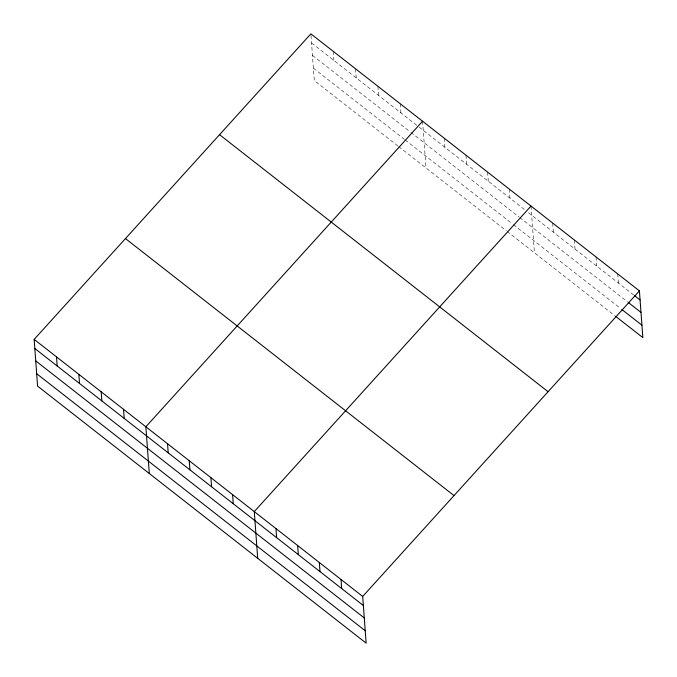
<?xml version="1.0" encoding="UTF-8"?>
<svg xmlns="http://www.w3.org/2000/svg" width="677" height="677" viewBox="0 0 677 677"><rect width="100%" height="100%" fill="white"/><g stroke="black" fill="none" stroke-linecap="round" stroke-linejoin="round"><path stroke-width="0.51" stroke-dasharray="3.38 2.54" d="M311.538 42.956L418.276 126.455M419.105 127.107L525.234 210.141M528.449 212.654L633.655 294.96M312.452 55.37L410.093 131.753M410.914 132.404L518.921 216.902M519.724 217.529L627.334 301.722M313.392 68.157L404.406 139.369M405.235 140.012L511.829 223.41M513.437 224.662L620.25 308.23M397.873 145.953L314.306 80.571L310.946 34.865M398.702 146.604L506.32 230.798M507.115 231.424L614.733 315.617M617.729 273.923L618.397 283.02M596.039 256.955L596.708 266.061M574.358 239.988L575.027 249.094M552.677 223.029L553.346 232.126M530.996 206.062L534.424 252.783M509.307 189.095L509.976 198.2M487.626 172.136L488.295 181.233M465.945 155.168L466.614 164.274M444.256 138.21L444.924 147.307M422.575 121.242L426.011 167.964M400.234 103.767L400.902 112.864M377.893 86.284L378.561 95.389M355.552 68.809L356.22 77.906M333.211 51.325L333.879 60.431"/><path stroke-width="1.02" d="M639.41 290.882L362.694 596.429L366.13 643.15L37.59 386.118L34.155 339.389L310.87 33.85L639.41 290.882L642.845 337.611L615.537 316.244M422.575 121.242L145.86 426.781L149.295 473.511M530.996 206.062L254.281 511.6L257.709 558.33M634.459 295.587L640.078 299.987M628.138 302.348L640.992 312.402M621.85 309.482L641.931 325.188M219.56 134.681L548.091 391.712M125.473 238.566L454.013 495.598M34.155 339.389L362.694 596.429M34.823 348.494L363.363 605.526M35.737 360.909L364.277 617.94M36.676 373.704L365.216 630.736M341.013 579.461L341.682 588.567M319.332 562.494L320.001 571.6M297.643 545.535L298.312 554.632M275.962 528.568L276.631 537.673M232.592 494.642L233.26 503.739M210.911 477.674L211.579 486.78M189.23 460.715L189.898 469.813M167.549 443.748L168.209 452.845M123.519 409.306L124.187 418.403M101.178 391.831L101.846 400.928M78.837 374.347L79.505 383.453M56.496 356.872L57.164 365.969"/></g></svg>
